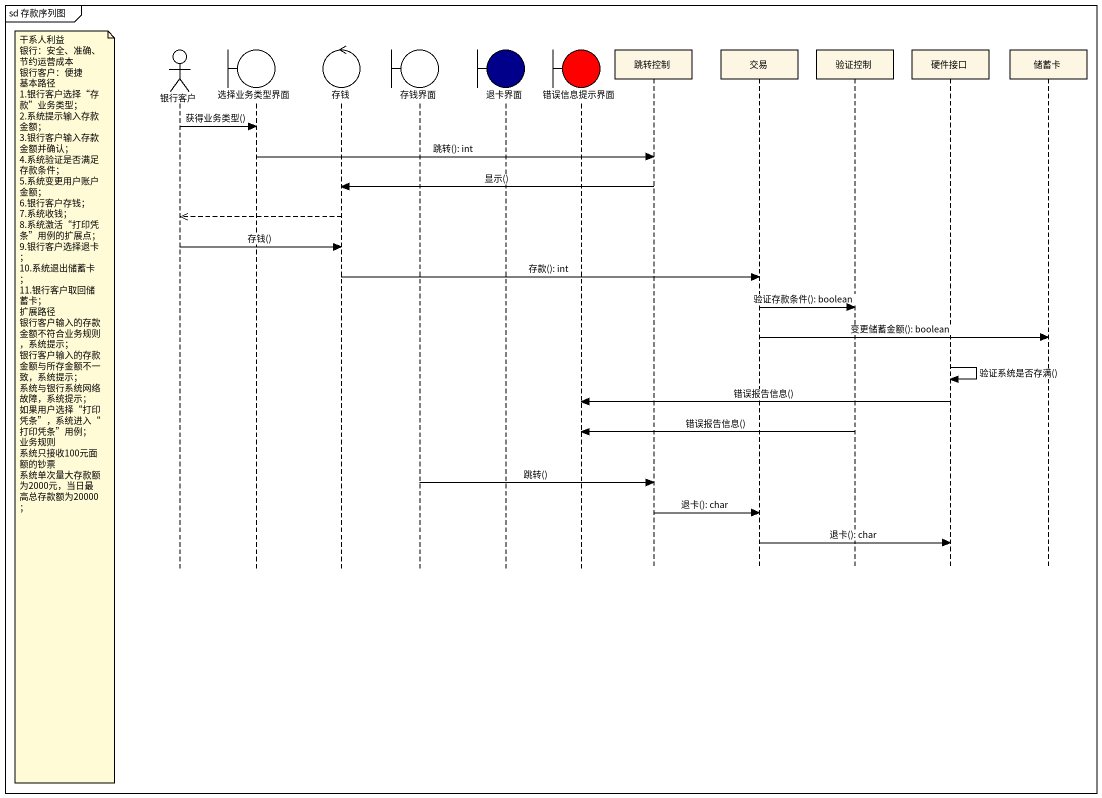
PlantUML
@startuml
mainframe sd 存款序列图
hide footbox
actor 银行客户
boundary 选择业务类型界面
control 存钱
boundary 存钱界面
boundary 退卡界面 #00008B
boundary 错误信息提示界面 #FF0000
participant 跳转控制
participant 交易
participant 验证控制
participant 硬件接口
participant 储蓄卡

银行客户 -> 选择业务类型界面 : 获得业务类型()
选择业务类型界面 -> 跳转控制 : 跳转(): int
跳转控制 -> 存钱 : 显示()
存钱 -->> 银行客户
银行客户 -> 存钱 : 存钱()
存钱 -> 交易 : 存款(): int
交易 -> 验证控制 : 验证存款条件(): boolean
交易 -> 储蓄卡 : 变更储蓄金额(): boolean
硬件接口 -> 硬件接口 : 验证系统是否存满()
硬件接口 -> 错误信息提示界面 : 错误报告信息()
note left of 银行客户
  干系人利益
  银行：安全、准确、节约运营成本
  银行客户：便捷
  基本路径
  1.银行客户选择“存款”业务类型；
  2.系统提示输入存款金额；
  3.银行客户输入存款金额并确认；
  4.系统验证是否满足存款条件；
  5.系统变更用户账户金额；
  6.银行客户存钱；
  7.系统收钱；
  8.系统激活“打印凭条”用例的扩展点；
  9.银行客户选择退卡；
  10.系统退出储蓄卡；
  11.银行客户取回储蓄卡；
  扩展路径
  银行客户输入的存款金额不符合业务规则，系统提示；
  银行客户输入的存款金额与所存金额不一致，系统提示；
  系统与银行系统网络故障，系统提示；
  如果用户选择“打印凭条”，系统进入“打印凭条”用例；
  业务规则
  系统只接收100元面额的钞票
  系统单次量大存款额为2000元，当日最高总存款额为20000；
end note
验证控制 -> 错误信息提示界面 : 错误报告信息()
存钱界面 -> 跳转控制 : 跳转()
跳转控制 -> 交易 : 退卡(): char
交易 -> 硬件接口 : 退卡(): char
@enduml
